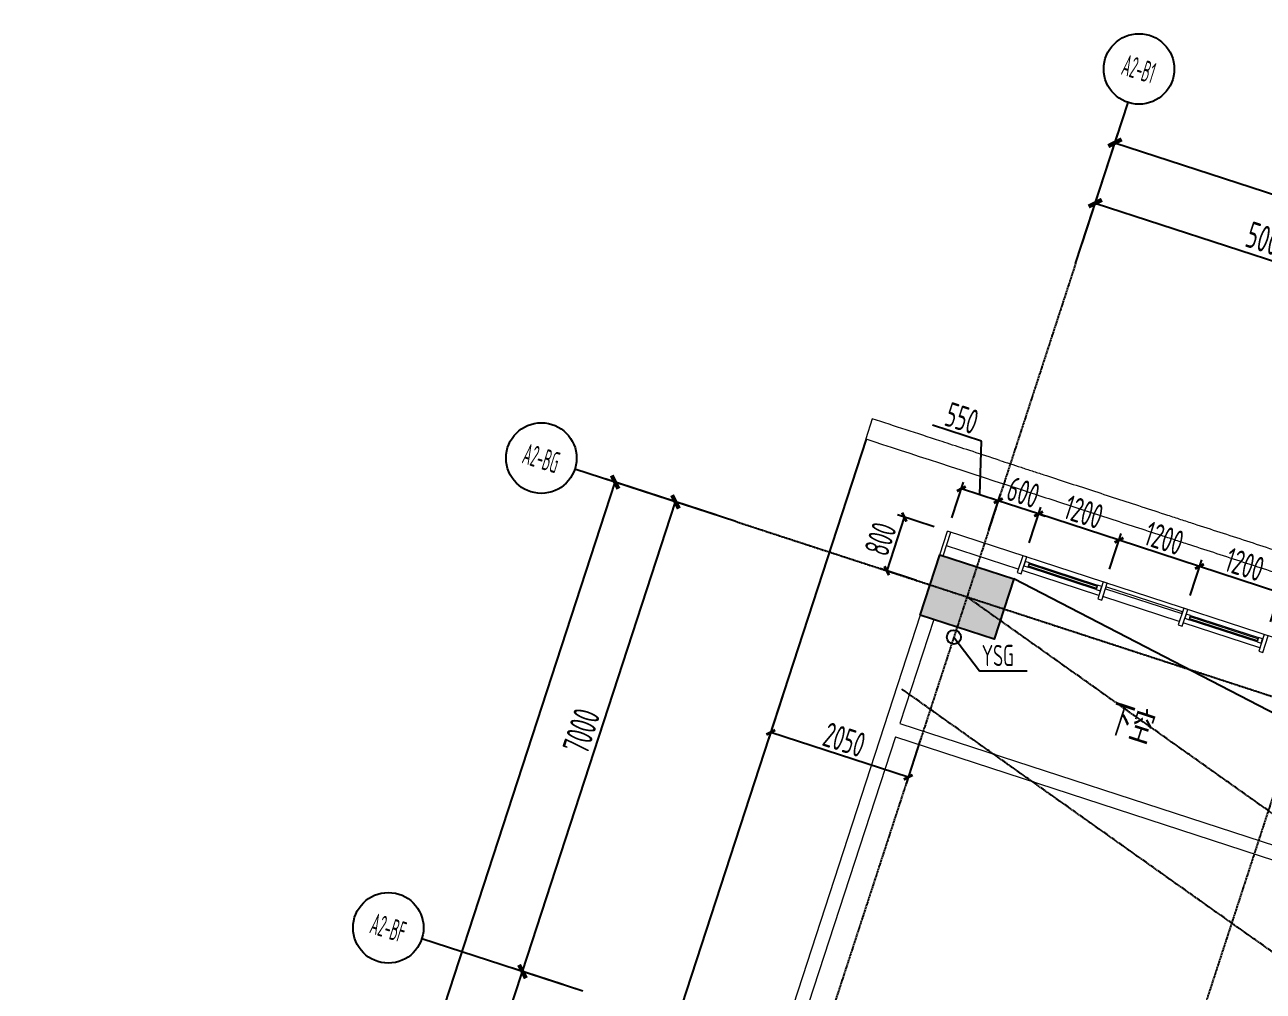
# Model space of a CAD drawing. Header units: millimetres. Extents: x 11515858 to 24947533, y -12764720 to -6305528.
# Drawn here: x 11833057 to 11850613, y -6322585 to -6308891 of the extents above; entities that cross this region are included whole.
import ezdxf
from ezdxf.enums import TextEntityAlignment as Align

# ---------------------------------------------------------------- set-up
doc = ezdxf.new("R2010")
doc.units = ezdxf.units.MM
doc.header["$LTSCALE"] = 10
for name, pattern in [('A2-RG-AXIS$0$CENTER', [2, 1.25, -0.25, 0.25, -0.25]), ('A2-RG-AXIS$0$DOTE', [2.42, 2, -0.2, 0.02, -0.2]), ('A2-RI-F3$0$HIDDEN', [0.375, 0.25, -0.125])]:
    doc.linetypes.add(name, pattern=pattern)
for name, color, linetype in [('A2-RB-F3$0$$34$A-DIMS-100', 1, 'Continuous'), ('A2-RB-F3$0$A-DIMS-100', 1, 'Continuous'), ('A2-RG-AXIS$0$A-AXIS', 1, 'Continuous'), ('A2-RG-AXIS$0$A-DIMS-100', 1, 'Continuous'), ('A2-RG-AXIS$0$A-GRID', 1, 'A2-RG-AXIS$0$CENTER'), ('A2-RG-AXIS$0$A-SYMB', 4, 'Continuous'), ('A2-RI-F3$0$A-ROOF-DRAN', 175, 'Continuous'), ('A2-RI-F3$0$A-ROOF-EDGE', 2, 'Continuous'), ('A2-RI-F3$0$A-SYMB-AREA', 4, 'Continuous'), ('A2-RI-F3$0$A-SYMB-NAME', 4, 'Continuous'), ('A2-RI-F3$0$A-SYMB-VOID', 35, 'Continuous'), ('A2-RS-F3$0$A-HATH-GRAY', 8, 'Continuous'), ('A2-RS-F3$0$A-WALL-CONC', 6, 'Continuous')]:
    doc.layers.add(name, color=color, linetype=linetype)
for name, color, linetype, lineweight in [('A2-RI-F3$0$A-GENM', 6, 'Continuous', 9), ('A2-RI-F3$0$A-GLAZ', 140, 'Continuous', 5), ('A2-RI-F3$0$A-GLAZ-CWMG', 3, 'Continuous', 5), ('A2-RI-F3$0$A-WALL', 7, 'Continuous', 5)]:
    doc.layers.add(name, color=color, linetype=linetype, lineweight=lineweight)
doc.styles.add('A2-RB-F3$0$$0$XD2008', font='hzs.shx', dxfattribs={"width": 0.7, "bigfont": 'hztxt.shx'})
doc.styles.add('A2-RB-F3$0$XD2008', font='hzs.shx', dxfattribs={"width": 0.7, "bigfont": 'hztxt.shx'})
doc.styles.add('A2-RG-AXIS$0$ECADI', font='hzs.shx', dxfattribs={"width": 0.7, "bigfont": 'hztxt.shx'})
doc.styles.add('A2-RG-AXIS$0$XD2008', font='hzs.shx', dxfattribs={"width": 0.7, "bigfont": 'hztxt.shx'})
doc.styles.add('A2-RI-F3$0$ECADI', font='hzs.shx', dxfattribs={"width": 0.7, "bigfont": 'hztxt.shx'})
doc.dimstyles.new('A2-RB-F3$0$$0$XD100$0', dxfattribs={"dimscale": 100, "dimtxt": 3.5, "dimasz": 1, "dimexe": 1, "dimexo": 2, "dimgap": 0.5, "dimtad": 1, "dimdec": 0, "dimdsep": 46, "dimtxsty": 'A2-RB-F3$0$$0$XD2008', "dimblk1": 'A2-RB-F3$0$$20$_ArchTick', "dimblk2": 'A2-RB-F3$0$$20$_ArchTick', "dimsah": 1, "dimcen": 2.5, "dimclrt": 4, "dimaunit": 1, "dimadec": 0, "dimazin": 0, "dimtfac": 1, "dimtdec": 0, "dimtix": 1, "dimtmove": 2, "dimatfit": 3, "dimfxl": 0, "dimtolj": 1, "dimtzin": 0, "dimarcsym": 0})
doc.dimstyles.new('A2-RB-F3$0$XD100$0', dxfattribs={"dimscale": 100, "dimtxt": 3.5, "dimasz": 1, "dimexe": 1, "dimexo": 2, "dimgap": 0.5, "dimtad": 1, "dimdec": 0, "dimdsep": 46, "dimtxsty": 'A2-RB-F3$0$XD2008', "dimblk1": 'A2-RB-F3$0$_ArchTick', "dimblk2": 'A2-RB-F3$0$_ArchTick', "dimsah": 1, "dimcen": 2.5, "dimclrt": 4, "dimaunit": 1, "dimadec": 0, "dimazin": 0, "dimtfac": 1, "dimtdec": 0, "dimtix": 1, "dimtmove": 1, "dimatfit": 3, "dimfxl": 0, "dimtolj": 1, "dimtzin": 0, "dimarcsym": 0})
doc.dimstyles.new('A2-RG-AXIS$0$XD150', dxfattribs={"dimscale": 300, "dimtxt": 2.5, "dimasz": 1.5, "dimexe": 1, "dimexo": 2, "dimgap": 0.5, "dimtad": 1, "dimdec": 0, "dimdsep": 46, "dimtxsty": 'A2-RG-AXIS$0$XD2008', "dimcen": 2.5, "dimclrt": 4, "dimaunit": 1, "dimadec": 3, "dimazin": 0, "dimtfac": 1, "dimtdec": 0, "dimtmove": 2, "dimatfit": 3, "dimfxl": 0, "dimtolj": 1, "dimtzin": 0, "dimarcsym": 0})
doc.dimstyles.new('A2-RG-AXIS$0$XD150$0', dxfattribs={"dimscale": 150, "dimtxt": 2.5, "dimasz": 1, "dimexe": 1, "dimexo": 2, "dimgap": 0.5, "dimtad": 1, "dimdec": 0, "dimdsep": 46, "dimtxsty": 'A2-RG-AXIS$0$XD2008', "dimblk": 'A2-RG-AXIS$0$_ArchTick', "dimcen": 2.5, "dimclrt": 4, "dimaunit": 1, "dimadec": 0, "dimazin": 0, "dimtfac": 1, "dimtdec": 0, "dimtmove": 2, "dimatfit": 3, "dimfxl": 0, "dimtolj": 1, "dimtzin": 0, "dimarcsym": 0})

# ---------------------------------------------------------------- blocks, each defined once
blk = doc.blocks.new('A2-RG-AXIS$0$ECADI-TAG-GRID')
at = {"color": 13}
blk.add_circle((0, 0), 5, dxfattribs=at)
at = {"style": 'A2-RG-AXIS$0$ECADI', "width": 0.7}
blk.add_attdef('GRID', text='', height=5, dxfattribs=at).set_placement((0, 0), align=Align.MIDDLE)
blk = doc.blocks.new('A2-RG-AXIS$0$_ArchTick')
at = {"color": 0, "linetype": 'ByBlock', "const_width": 0.4}
blk.add_lwpolyline([(-0.5, -0.5), (0.5, 0.5)], dxfattribs=at)
blk = doc.blocks.new('*D563')
at = {"layer": 'A2-RG-AXIS$0$A-DIMS-100', "color": 0, "lineweight": -2, "transparency": 16777216}
for p, q in [((11848046, -6311989), (11848279, -6311276)), ((11848232, -6311419), (11852986, -6312968)), ((11852800, -6313539), (11853032, -6312826))]:
    blk.add_line(p, q, dxfattribs=at)
at = {"layer": 'Defpoints', "color": 0, "transparency": 16777216}
for p in [(11847953, -6312274), (11852986, -6312968), (11852707, -6313824)]:
    blk.add_point(p, dxfattribs=at)
at = {"layer": 'A2-RG-AXIS$0$A-DIMS-100', "color": 0, "lineweight": -2, "transparency": 16777216, "xscale": 150, "yscale": 150, "zscale": 150}
for p, rotation in [((11848232, -6311419), 161.9467459266124), ((11852986, -6312968), 341.9467459266124)]:
    blk.add_blockref('A2-RG-AXIS$0$_ArchTick', p, dxfattribs=dict(at, rotation=rotation))
at = {"layer": 'A2-RG-AXIS$0$A-DIMS-100', "color": 4, "transparency": 16777216, "insert": (11850690, -6311944), "char_height": 375, "attachment_point": 5, "rotation": 341.9467, "style": 'A2-RG-AXIS$0$XD2008'}
blk.add_mtext('\\A1;5000', dxfattribs=at)
blk = doc.blocks.new('*D569')
at = {"layer": 'A2-RG-AXIS$0$A-DIMS-100', "color": 0, "lineweight": -2, "transparency": 16777216}
for p, q in [((11848046, -6311989), (11848557, -6310420)), ((11848511, -6310563), (11878936, -6320480)), ((11878471, -6321906), (11878982, -6320337))]:
    blk.add_line(p, q, dxfattribs=at)
at = {"layer": 'Defpoints', "color": 0, "transparency": 16777216}
for p in [(11847953, -6312274), (11878936, -6320480), (11878378, -6322191)]:
    blk.add_point(p, dxfattribs=at)
at = {"layer": 'A2-RG-AXIS$0$A-DIMS-100', "color": 0, "lineweight": -2, "transparency": 16777216, "xscale": 150, "yscale": 150, "zscale": 150}
for p, rotation in [((11848511, -6310563), 161.9470385083665), ((11878936, -6320480), 341.9470385083665)]:
    blk.add_blockref('A2-RG-AXIS$0$_ArchTick', p, dxfattribs=dict(at, rotation=rotation))
at = {"layer": 'A2-RG-AXIS$0$A-DIMS-100', "color": 4, "transparency": 16777216, "insert": (11863805, -6315272), "char_height": 375, "attachment_point": 5, "rotation": 341.947, "style": 'A2-RG-AXIS$0$XD2008'}
blk.add_mtext('\\A1;32000', dxfattribs=at)
blk = doc.blocks.new('*D538')
at = {"layer": 'A2-RG-AXIS$0$A-DIMS-100', "color": 0, "lineweight": -2, "transparency": 16777216}
for p, q in [((11837942, -6328962), (11840112, -6322306)), ((11840967, -6322585), (11839969, -6322260)), ((11838798, -6329241), (11837800, -6328915))]:
    blk.add_line(p, q, dxfattribs=at)
at = {"layer": 'Defpoints', "color": 0, "transparency": 16777216}
for p in [(11840112, -6322306), (11841252, -6322678), (11839083, -6329333)]:
    blk.add_point(p, dxfattribs=at)
at = {"layer": 'A2-RG-AXIS$0$A-DIMS-100', "color": 0, "lineweight": -2, "transparency": 16777216, "xscale": 150, "yscale": 150, "zscale": 150}
for p, rotation in [((11840112, -6322306), 71.94704053343993), ((11837942, -6328962), 251.9470405334399)]:
    blk.add_blockref('A2-RG-AXIS$0$_ArchTick', p, dxfattribs=dict(at, rotation=rotation))
at = {"layer": 'A2-RG-AXIS$0$A-DIMS-100', "color": 4, "transparency": 16777216, "insert": (11838777, -6325553), "char_height": 375, "attachment_point": 5, "rotation": 71.947, "style": 'A2-RG-AXIS$0$XD2008'}
blk.add_mtext('\\A1;7000', dxfattribs=at)
blk = doc.blocks.new('*D539')
at = {"layer": 'A2-RG-AXIS$0$A-DIMS-100', "color": 0, "lineweight": -2, "transparency": 16777216}
for p, q in [((11842851, -6315837), (11842138, -6315604)), ((11840112, -6322306), (11842281, -6315651)), ((11840682, -6322492), (11839969, -6322260))]:
    blk.add_line(p, q, dxfattribs=at)
at = {"layer": 'Defpoints', "color": 0, "transparency": 16777216}
for p in [(11842281, -6315651), (11843137, -6315930), (11840967, -6322585)]:
    blk.add_point(p, dxfattribs=at)
at = {"layer": 'A2-RG-AXIS$0$A-DIMS-100', "color": 0, "lineweight": -2, "transparency": 16777216, "xscale": 150, "yscale": 150, "zscale": 150}
for p, rotation in [((11842281, -6315651), 71.94704049336154), ((11840112, -6322306), 251.9470404933616)]:
    blk.add_blockref('A2-RG-AXIS$0$_ArchTick', p, dxfattribs=dict(at, rotation=rotation))
at = {"layer": 'A2-RG-AXIS$0$A-DIMS-100', "color": 4, "transparency": 16777216, "insert": (11840947, -6318897), "char_height": 375, "attachment_point": 5, "rotation": 71.947, "style": 'A2-RG-AXIS$0$XD2008'}
blk.add_mtext('\\A1;7000', dxfattribs=at)
blk = doc.blocks.new('*D540')
at = {"layer": 'A2-RG-AXIS$0$A-DIMS-100', "color": 0, "lineweight": -2, "transparency": 16777216}
for p, q in [((11830114, -6350075), (11841425, -6315372)), ((11842851, -6315837), (11841283, -6315325)), ((11831540, -6350540), (11829971, -6350029))]:
    blk.add_line(p, q, dxfattribs=at)
at = {"layer": 'Defpoints', "color": 0, "transparency": 16777216}
for p in [(11841425, -6315372), (11843137, -6315930), (11831825, -6350633)]:
    blk.add_point(p, dxfattribs=at)
at = {"layer": 'A2-RG-AXIS$0$A-DIMS-100', "color": 0, "lineweight": -2, "transparency": 16777216, "xscale": 150, "yscale": 150, "zscale": 150}
for p, rotation in [((11841425, -6315372), 71.94704049334094), ((11830114, -6350075), 251.9470404933409)]:
    blk.add_blockref('A2-RG-AXIS$0$_ArchTick', p, dxfattribs=dict(at, rotation=rotation))
at = {"layer": 'A2-RG-AXIS$0$A-DIMS-100', "color": 4, "transparency": 16777216, "insert": (11835520, -6332642), "char_height": 375, "attachment_point": 5, "rotation": 71.947, "style": 'A2-RG-AXIS$0$XD2008'}
blk.add_mtext('\\A1;36500', dxfattribs=at)
blk = doc.blocks.new('*D542')
at = {"layer": 'A2-RG-AXIS$0$A-DIMS-100', "color": 0, "lineweight": -2, "ltscale": 3, "transparency": 16777216}
blk.add_arc((11865637, -6330626), 5954, 324.6656, 341.947, dxfattribs=at)
at = {"layer": 'Defpoints', "color": 0, "ltscale": 3, "transparency": 16777216}
for p in [(11846414, -6316998), (11840967, -6322585), (11870815, -6333565), (11878928, -6334958), (11876238, -6338142)]:
    blk.add_point(p, dxfattribs=at)
at = {"layer": 'A2-RG-AXIS$0$A-DIMS-100', "color": 0, "lineweight": -2, "ltscale": 3, "transparency": 16777216, "xscale": 150, "yscale": 150, "zscale": 150}
for p, rotation in [((11871298, -6332471), 71.94704049334831), ((11870494, -6334070), 234.6655761921282)]:
    blk.add_blockref('A2-RG-AXIS$0$_ArchTick', p, dxfattribs=dict(at, rotation=rotation))
at = {"layer": 'A2-RG-AXIS$0$A-DIMS-100', "color": 4, "ltscale": 3, "transparency": 16777216, "insert": (11871378, -6333513), "char_height": 375, "attachment_point": 5, "rotation": 63.3063, "style": 'A2-RG-AXIS$0$XD2008'}
blk.add_mtext('\\A1;17°16\'53"', dxfattribs=at)
blk = doc.blocks.new('A2-RB-F3$0$_ArchTick')
at = {"color": 0, "linetype": 'ByBlock', "const_width": 0.4}
blk.add_lwpolyline([(-0.5, -0.5), (0.5, 0.5)], dxfattribs=at)
blk = doc.blocks.new('*D641')
at = {"layer": 'A2-RB-F3$0$A-DIMS-100', "color": 0, "lineweight": -2, "transparency": 16777216}
for p, q in [((11843798, -6318406), (11843600, -6319012)), ((11845580, -6319553), (11843631, -6318917)), ((11845746, -6319042), (11845549, -6319648))]:
    blk.add_line(p, q, dxfattribs=at)
at = {"layer": 'Defpoints', "color": 0, "transparency": 16777216}
for p in [(11843860, -6318216), (11843631, -6318917), (11845808, -6318852)]:
    blk.add_point(p, dxfattribs=at)
at = {"layer": 'A2-RB-F3$0$A-DIMS-100', "color": 0, "lineweight": -2, "transparency": 16777216, "xscale": 100, "yscale": 100, "zscale": 100}
for p, rotation in [((11843631, -6318917), 161.944336349224), ((11845580, -6319553), 341.944336349224)]:
    blk.add_blockref('A2-RB-F3$0$_ArchTick', p, dxfattribs=dict(at, rotation=rotation))
at = {"layer": 'A2-RB-F3$0$A-DIMS-100', "color": 4, "transparency": 16777216, "insert": (11844675, -6319021), "char_height": 350, "attachment_point": 5, "rotation": 341.9443, "style": 'A2-RB-F3$0$XD2008'}
blk.add_mtext('\\A1;2050', dxfattribs=at)
blk = doc.blocks.new('*D813')
at = {"layer": 'A2-RB-F3$0$A-DIMS-100', "color": 0, "lineweight": -2, "transparency": 16777216}
for p, q in [((11849576, -6316977), (11849741, -6316471)), ((11850850, -6316938), (11849710, -6316566)), ((11850716, -6317349), (11850881, -6316843))]:
    blk.add_line(p, q, dxfattribs=at)
at = {"layer": 'Defpoints', "color": 0, "transparency": 16777216}
for p in [(11849710, -6316566), (11849514, -6317167), (11850655, -6317539)]:
    blk.add_point(p, dxfattribs=at)
at = {"layer": 'A2-RB-F3$0$A-DIMS-100', "color": 0, "lineweight": -2, "transparency": 16777216, "xscale": 100, "yscale": 100, "zscale": 100}
for p, rotation in [((11849710, -6316566), 161.9470404934035), ((11850850, -6316938), 341.9470404934035)]:
    blk.add_blockref('A2-RB-F3$0$_ArchTick', p, dxfattribs=dict(at, rotation=rotation))
at = {"layer": 'A2-RB-F3$0$A-DIMS-100', "color": 4, "transparency": 16777216, "insert": (11850350, -6316538), "char_height": 350, "attachment_point": 5, "rotation": 341.947, "style": 'A2-RB-F3$0$XD2008'}
blk.add_mtext('\\A1;1200', dxfattribs=at)
blk = doc.blocks.new('*D814')
at = {"layer": 'A2-RB-F3$0$A-DIMS-100', "color": 0, "lineweight": -2, "transparency": 16777216}
for p, q in [((11848435, -6316605), (11848600, -6316099)), ((11849710, -6316566), (11848569, -6316194)), ((11849576, -6316977), (11849741, -6316471))]:
    blk.add_line(p, q, dxfattribs=at)
at = {"layer": 'Defpoints', "color": 0, "transparency": 16777216}
for p in [(11848569, -6316194), (11848373, -6316795), (11849514, -6317167)]:
    blk.add_point(p, dxfattribs=at)
at = {"layer": 'A2-RB-F3$0$A-DIMS-100', "color": 0, "lineweight": -2, "transparency": 16777216, "xscale": 100, "yscale": 100, "zscale": 100}
for p, rotation in [((11848569, -6316194), 161.9470404933483), ((11849710, -6316566), 341.9470404933484)]:
    blk.add_blockref('A2-RB-F3$0$_ArchTick', p, dxfattribs=dict(at, rotation=rotation))
at = {"layer": 'A2-RB-F3$0$A-DIMS-100', "color": 4, "transparency": 16777216, "insert": (11849209, -6316166), "char_height": 350, "attachment_point": 5, "rotation": 341.947, "style": 'A2-RB-F3$0$XD2008'}
blk.add_mtext('\\A1;1200', dxfattribs=at)
blk = doc.blocks.new('*D815')
at = {"layer": 'A2-RB-F3$0$A-DIMS-100', "color": 0, "lineweight": -2, "transparency": 16777216}
for p, q in [((11847294, -6316233), (11847459, -6315727)), ((11848569, -6316194), (11847428, -6315822)), ((11848435, -6316605), (11848600, -6316099))]:
    blk.add_line(p, q, dxfattribs=at)
at = {"layer": 'Defpoints', "color": 0, "transparency": 16777216}
for p in [(11847428, -6315822), (11847232, -6316423), (11848373, -6316795)]:
    blk.add_point(p, dxfattribs=at)
at = {"layer": 'A2-RB-F3$0$A-DIMS-100', "color": 0, "lineweight": -2, "transparency": 16777216, "xscale": 100, "yscale": 100, "zscale": 100}
for p, rotation in [((11847428, -6315822), 161.947040493319), ((11848569, -6316194), 341.947040493319)]:
    blk.add_blockref('A2-RB-F3$0$_ArchTick', p, dxfattribs=dict(at, rotation=rotation))
at = {"layer": 'A2-RB-F3$0$A-DIMS-100', "color": 4, "transparency": 16777216, "insert": (11848068, -6315794), "char_height": 350, "attachment_point": 5, "rotation": 341.947, "style": 'A2-RB-F3$0$XD2008'}
blk.add_mtext('\\A1;1200', dxfattribs=at)
blk = doc.blocks.new('*D816')
at = {"layer": 'A2-RB-F3$0$A-DIMS-100', "color": 0, "lineweight": -2, "transparency": 16777216}
for p, q in [((11846723, -6316047), (11846888, -6315541)), ((11846857, -6315636), (11846762, -6315605)), ((11847428, -6315822), (11846857, -6315636)), ((11847294, -6316233), (11847459, -6315727)), ((11847428, -6315822), (11847523, -6315853))]:
    blk.add_line(p, q, dxfattribs=at)
at = {"layer": 'Defpoints', "color": 0, "transparency": 16777216}
for p in [(11846857, -6315636), (11846661, -6316237), (11847232, -6316423)]:
    blk.add_point(p, dxfattribs=at)
at = {"layer": 'A2-RB-F3$0$A-DIMS-100', "color": 0, "lineweight": -2, "transparency": 16777216, "xscale": 100, "yscale": 100, "zscale": 100}
for p, rotation in [((11846857, -6315636), 341.9467563309504), ((11847428, -6315822), 161.9467563309504)]:
    blk.add_blockref('A2-RB-F3$0$_ArchTick', p, dxfattribs=dict(at, rotation=rotation))
at = {"layer": 'A2-RB-F3$0$A-DIMS-100', "color": 4, "transparency": 16777216, "insert": (11847212, -6315515), "char_height": 350, "attachment_point": 5, "rotation": 341.9468, "style": 'A2-RB-F3$0$XD2008'}
blk.add_mtext('\\A1;600', dxfattribs=at)
blk = doc.blocks.new('*D817')
at = {"layer": 'A2-RB-F3$0$A-DIMS-100', "color": 0, "lineweight": -2, "transparency": 16777216}
for p, q in [((11846618, -6314792), (11845924, -6314565)), ((11846596, -6315551), (11846618, -6314792)), ((11846200, -6315877), (11846365, -6315371)), ((11846857, -6315636), (11846334, -6315466)), ((11846723, -6316047), (11846888, -6315541))]:
    blk.add_line(p, q, dxfattribs=at)
at = {"layer": 'Defpoints', "color": 0, "transparency": 16777216}
for p in [(11846334, -6315466), (11846138, -6316067), (11846661, -6316237)]:
    blk.add_point(p, dxfattribs=at)
at = {"layer": 'A2-RB-F3$0$A-DIMS-100', "color": 0, "lineweight": -2, "transparency": 16777216, "xscale": 100, "yscale": 100, "zscale": 100}
for p, rotation in [((11846334, -6315466), 161.9467563309009), ((11846857, -6315636), 341.9467563309009)]:
    blk.add_blockref('A2-RB-F3$0$_ArchTick', p, dxfattribs=dict(at, rotation=rotation))
at = {"layer": 'A2-RB-F3$0$A-DIMS-100', "color": 4, "transparency": 16777216, "insert": (11846341, -6314465), "char_height": 350, "attachment_point": 5, "rotation": 341.9468, "style": 'A2-RB-F3$0$XD2008'}
blk.add_mtext('\\A1;550', dxfattribs=at)
blk = doc.blocks.new('A2-RB-F3$0$$20$_ArchTick')
at = {"color": 0, "linetype": 'ByBlock', "const_width": 0.4}
blk.add_lwpolyline([(-0.5, -0.5), (0.5, 0.5)], dxfattribs=at)
blk = doc.blocks.new('*D990')
at = {"layer": 'A2-RB-F3$0$$34$A-DIMS-100', "color": 0, "lineweight": -2, "transparency": 16777216}
blk.add_arc((11853996, -6322371), 5110, 314.9844, 324.6592, dxfattribs=at)
at = {"layer": 'Defpoints', "color": 0, "transparency": 16777216}
for p in [(11846414, -6316995), (11856870, -6325247), (11857806, -6325777), (11858583, -6326961), (11876238, -6338143)]:
    blk.add_point(p, dxfattribs=at)
at = {"layer": 'A2-RB-F3$0$$34$A-DIMS-100', "color": 0, "lineweight": -2, "transparency": 16777216, "xscale": 100, "yscale": 100, "zscale": 100}
for p, rotation in [((11858164, -6325327), 54.65917628221432), ((11857608, -6325986), 224.984351834306)]:
    blk.add_blockref('A2-RB-F3$0$$20$_ArchTick', p, dxfattribs=dict(at, rotation=rotation))
at = {"layer": 'A2-RB-F3$0$$34$A-DIMS-100', "color": 4, "transparency": 16777216, "insert": (11857703, -6325501), "char_height": 350, "attachment_point": 5, "rotation": 49.8218, "style": 'A2-RB-F3$0$$0$XD2008'}
blk.add_mtext('\\A1;9°40\'29"', dxfattribs=at)
blk = doc.blocks.new('*D1014')
at = {"layer": 'A2-RB-F3$0$$34$A-DIMS-100', "color": 0, "lineweight": -2, "transparency": 16777216}
blk.add_arc((11842768, -6326408), 1828, 178.8552, 251.947, dxfattribs=at)
at = {"layer": 'Defpoints', "color": 0, "transparency": 16777216}
for p in [(11845751, -6317255), (11839152, -6326336), (11841916, -6326391), (11841088, -6327129), (11834443, -6351950)]:
    blk.add_point(p, dxfattribs=at)
at = {"layer": 'A2-RB-F3$0$$34$A-DIMS-100', "color": 0, "lineweight": -2, "transparency": 16777216, "xscale": 100, "yscale": 100, "zscale": 100}
for p, rotation in [((11840940, -6326372), 88.85524767073801), ((11842201, -6328146), 341.9470404933508)]:
    blk.add_blockref('A2-RB-F3$0$$20$_ArchTick', p, dxfattribs=dict(at, rotation=rotation))
at = {"layer": 'A2-RB-F3$0$$34$A-DIMS-100', "color": 4, "transparency": 16777216, "insert": (11841488, -6327318), "char_height": 350, "attachment_point": 5, "rotation": 305.4011, "style": 'A2-RB-F3$0$$0$XD2008'}
blk.add_mtext('\\A1;73°5\'30"', dxfattribs=at)
blk = doc.blocks.new('*D1015')
at = {"layer": 'A2-RB-F3$0$$34$A-DIMS-100', "color": 0, "lineweight": -2, "transparency": 16777216}
blk.add_arc((11838164, -6340532), 1608, 71.947, 145.0388, dxfattribs=at)
at = {"layer": 'Defpoints', "color": 0, "transparency": 16777216}
for p in [(11845751, -6317255), (11835200, -6338460), (11837987, -6338933), (11837422, -6340013), (11834443, -6351950)]:
    blk.add_point(p, dxfattribs=at)
at = {"layer": 'A2-RB-F3$0$$34$A-DIMS-100', "color": 0, "lineweight": -2, "transparency": 16777216, "xscale": 100, "yscale": 100, "zscale": 100}
for p, rotation in [((11838663, -6339003), 341.9470404933483), ((11836846, -6339610), 235.038833315964)]:
    blk.add_blockref('A2-RB-F3$0$$20$_ArchTick', p, dxfattribs=dict(at, rotation=rotation))
at = {"layer": 'A2-RB-F3$0$$34$A-DIMS-100', "color": 4, "transparency": 16777216, "insert": (11837572, -6338762), "char_height": 350, "attachment_point": 5, "rotation": 18.4929, "style": 'A2-RB-F3$0$$0$XD2008'}
blk.add_mtext('\\A1;73°5\'30"', dxfattribs=at)
blk = doc.blocks.new('*D595')
at = {"layer": 'A2-RB-F3$0$A-DIMS-100', "color": 0, "lineweight": -2, "transparency": 16777216}
for p, q in [((11845525, -6315867), (11845277, -6316627)), ((11845948, -6316005), (11845430, -6315836)), ((11845700, -6316765), (11845182, -6316596))]:
    blk.add_line(p, q, dxfattribs=at)
at = {"layer": 'Defpoints', "color": 0, "transparency": 16777216}
for p in [(11846139, -6316067), (11845277, -6316627), (11845891, -6316827)]:
    blk.add_point(p, dxfattribs=at)
at = {"layer": 'A2-RB-F3$0$A-DIMS-100', "color": 0, "lineweight": -2, "transparency": 16777216, "xscale": 100, "yscale": 100, "zscale": 100}
for p, rotation in [((11845525, -6315867), 71.94704049320042), ((11845277, -6316627), 251.9470404932004)]:
    blk.add_blockref('A2-RB-F3$0$_ArchTick', p, dxfattribs=dict(at, rotation=rotation))
at = {"layer": 'A2-RB-F3$0$A-DIMS-100', "color": 4, "transparency": 16777216, "insert": (11845187, -6316177), "char_height": 350, "attachment_point": 5, "rotation": 71.947, "style": 'A2-RB-F3$0$XD2008'}
blk.add_mtext('\\A1;800', dxfattribs=at)
blk = doc.blocks.new('A2-RI-F3$0$5erhfh')
at = {"layer": 'A2-RI-F3$0$A-SYMB-AREA', "style": 'A2-RI-F3$0$ECADI', "width": 0.7}
blk.add_attdef('340M2', text='', height=2.5, dxfattribs=at).set_placement((0, 1.25), align=Align.MIDDLE_LEFT)
at = {"layer": 'A2-RI-F3$0$A-SYMB-NAME', "style": 'A2-RI-F3$0$ECADI', "width": 0.7}
blk.add_attdef('CHINESENAME', (-12.29, 3.09), '', height=4.5, dxfattribs=at)
blk = doc.blocks.new('A2-RI-F3$0$System Panel - Glazed-4988644-Documents - Level 3')
at = {"layer": 'A2-RI-F3$0$A-GLAZ', "lineweight": 13}
for p, q in [((570, -19.05), (-570, -19.05)), ((-570, -19.05), (-570, -44.45)), ((-570, -44.45), (570, -44.45)), ((570, -44.45), (570, -19.05))]:
    blk.add_line(p, q, dxfattribs=at)
blk = doc.blocks.new('A2-RI-F3$0$CW Operable Unit - Awning-5162006-Documents - Level 3')
at = {"layer": 'A2-RI-F3$0$A-GLAZ', "lineweight": 20}
for p, q in [((-506.5, 31.75), (-570, 31.75)), ((-570, 31.75), (-570, -31.75)), ((-506.5, -31.75), (-506.5, 31.75)), ((570, 31.75), (506.5, 31.75)), ((506.5, 31.75), (506.5, -31.75)), ((570, -31.75), (570, 31.75)), ((-570, -31.75), (-506.5, -31.75)), ((506.5, -31.75), (570, -31.75))]:
    blk.add_line(p, q, dxfattribs=at)
at = {"layer": 'A2-RI-F3$0$A-GLAZ'}
for p, q in [((-506.5, 31.75), (506.5, 31.75)), ((506.5, -31.75), (-506.5, -31.75))]:
    blk.add_line(p, q, dxfattribs=at)
at = {"layer": 'A2-RI-F3$0$A-GLAZ', "lineweight": 13}
for p, q in [((506.5, 12.7), (-506.5, 12.7)), ((-506.5, 12.7), (-506.5, -12.7)), ((506.5, -12.7), (506.5, 12.7)), ((-506.5, -12.7), (506.5, -12.7))]:
    blk.add_line(p, q, dxfattribs=at)
blk = doc.blocks.new('A2-RI-F3$0$Rectangular Mullion - 60mm x 200mm-3686251-Documents - Level 3')
at = {"layer": 'A2-RI-F3$0$A-GLAZ-CWMG', "lineweight": 13}
for p, q in [((-30, 100), (30, 100)), ((-30, -150), (-30, 100)), ((30, 100), (30, -150)), ((30, -150), (-30, -150))]:
    blk.add_line(p, q, dxfattribs=at)
blk = doc.blocks.new('A2-RI-F3$0$Rectangular Mullion - 60mm x 200mm-3685538-Documents - Level 3')
at = {"layer": 'A2-RI-F3$0$A-GLAZ-CWMG', "lineweight": 13}
for p, q in [((-30, 100), (30, 100)), ((-30, -150), (-30, 100)), ((30, 100), (30, -150)), ((30, -150), (-30, -150))]:
    blk.add_line(p, q, dxfattribs=at)
blk = doc.blocks.new('A2-RI-F3$0$Roof Profile - North - Roof Profile - North-4421196-Documents - Level 3')
at = {"layer": 'A2-RI-F3$0$A-GENM'}
for p, q in [((62729, -7907), (62729, -8207)), ((77544, -7907), (77538, -9223)), ((77243, -8207), (77239, -9132)), ((77243, -8207), (77304, -8146))]:
    blk.add_line(p, q, dxfattribs=at)
for points, knots in [([(64629, -7907), (64345, -7907), (64036, -7907), (63783, -7907), (63735, -7907), (63735, -7907), (63735, -7907), (63735, -7907), (63399, -7907), (63064, -7907), (62729, -7907)], [-9491.926895, -9491.926895, -9491.926895, -9491.926895, -8309.103425, -8014.692844, -8014.692844, -8014.692844, -8014.692691, -8014.692691, -8014.692691, -5967.621755, -5967.621755, -5967.621755, -5967.621755]), ([(64629, -7907), (64680, -7907), (64784, -7907), (64945, -7907), (65113, -7907), (65340, -7907), (65633, -7907), (65996, -7907), (66367, -7907), (66746, -7907), (67067, -7907), (67325, -7907), (67585, -7907), (67911, -7907), (68306, -7907), (68702, -7907), (69234, -7907), (69770, -7907), (70307, -7907), (70847, -7907), (71387, -7907), (71930, -7907), (72337, -7907), (72744, -7907), (73153, -7907), (73561, -7907), (74105, -7907), (74786, -7907), (75468, -7907), (76014, -7907), (76559, -7907), (76969, -7907), (77243, -7907), (77343, -7907), (77443, -7907), (77544, -7907)], [-0.999563, -0.999563, -0.999563, -0.999563, -0.984375, -0.96875, -0.953125, -0.9375, -0.90625, -0.875, -0.84375, -0.8125, -0.78125, -0.765625, -0.75, -0.71875, -0.6875, -0.65625, -0.625, -0.5625, -0.53125, -0.5, -0.4375, -0.40625, -0.375, -0.34375, -0.3125, -0.28125, -0.25, -0.1875, -0.125, -0.09375, -0.0625, 0, 0, 0, 0.02294, 0.02294, 0.02294, 0.02294]), ([(62729, -8207), (63370, -8207), (64195, -8207), (65204, -8207), (65230, -8207), (65371, -8207), (65633, -8207), (65996, -8207), (66367, -8207), (66746, -8207), (67067, -8207), (67325, -8207), (67585, -8207), (67911, -8207), (68306, -8207), (68702, -8207), (69234, -8207), (69770, -8207), (70307, -8207), (70847, -8207), (71387, -8207), (71930, -8207), (72337, -8207), (72744, -8207), (73153, -8207), (73561, -8207), (74105, -8207), (74786, -8207), (75468, -8207), (76014, -8207), (76559, -8207), (76969, -8207), (77243, -8207)], [-1.221627, -1.221627, -1.221627, -1.221627, -0.94481, -0.94481, -0.94481, -0.9375, -0.90625, -0.875, -0.84375, -0.8125, -0.78125, -0.765625, -0.75, -0.71875, -0.6875, -0.65625, -0.625, -0.5625, -0.53125, -0.5, -0.4375, -0.40625, -0.375, -0.34375, -0.3125, -0.28125, -0.25, -0.1875, -0.125, -0.09375, -0.0625, 0, 0, 0, 0])]:
    blk.add_open_spline(points, degree=3, knots=knots, dxfattribs=at)
for points in [[(77243, -8207), (77276, -8174), (77343, -8107), (77443, -8007), (77510, -7940), (77544, -7907)], [(62729, -8207), (62729, -8207), (62729, -8207), (62729, -8207)], [(62889, -8207), (62890, -8207), (62890, -8207), (62891, -8207)]]:
    blk.add_open_spline(points, degree=3, dxfattribs=at)
blk = doc.blocks.new('A2-RI-F3$0$45yrthfgh')
at = {"layer": 'A2-RI-F3$0$A-ROOF-DRAN'}
blk.add_lwpolyline([(11125, 34133), (11490, 33654), (12166, 33654)], dxfattribs=at)
blk.add_circle((11125, 34133), 100, dxfattribs=at)
ref = blk.add_blockref('A2-RI-F3$0$5erhfh', (10842, 33414), dxfattribs=dict(at, xscale=-100, yscale=100, zscale=100))
ref.add_attrib('CHINESENAME', 'YSG', (11521, 33723), dxfattribs={"layer": 'A2-RI-F3$0$A-SYMB-NAME', "height": 300, "style": 'A2-RI-F3$0$ECADI', "width": 0.7})
blk = doc.blocks.new('A2-RS-F3')
at = {"layer": 'A2-RS-F3$0$A-HATH-GRAY'}
blk.add_hatch(color=256, dxfattribs=at).paths.add_polyline_path([(11846030, -6316400), (11847076, -6316740), (11846797, -6317596), (11845751, -6317255)])
at = {"layer": 'A2-RS-F3$0$A-WALL-CONC'}
blk.add_lwpolyline([(11846030, -6316400), (11847076, -6316740), (11846797, -6317596), (11845751, -6317255), (11846030, -6316400)], dxfattribs=at)
blk = doc.blocks.new('A2-RG-AXIS')
at = {"layer": 'A2-RG-AXIS$0$A-AXIS'}
for p, q in [((11847953.1, -6312274.5), (11848696.9, -6309992.6)), ((11843136.5, -6315929.7), (11840854.7, -6315186)), ((11840967.2, -6322585.1), (11838685.4, -6321841.4))]:
    blk.add_line(p, q, dxfattribs=at)
at = {"layer": 'A2-RG-AXIS$0$A-GRID', "linetype": 'A2-RG-AXIS$0$DOTE'}
for p, q in [((11847953.1, -6312274.5), (11834792.3, -6352651.7)), ((11852707, -6313824), (11839546.1, -6354201.2)), ((11843136.5, -6315929.7), (11881097.2, -6328302.7)), ((11876238.4, -6338141.9), (11846413.5, -6316997.8)), ((11875313.6, -6339447.6), (11845488.2, -6318303.1))]:
    blk.add_line(p, q, dxfattribs=at)
at = {"layer": 'A2-RG-AXIS$0$A-SYMB'}
ref = blk.add_blockref('A2-RG-AXIS$0$ECADI-TAG-GRID', (11848851.8, -6309517.2), dxfattribs=dict(at, xscale=100.0000000000341, yscale=100.0000000000341, zscale=100.0000000000341, rotation=342.7200000000827))
ref.add_attrib('GRID', 'A2-B1', dxfattribs={"layer": '0', "extrusion": (0, 0, -1), "height": 300, "rotation": 17.28, "style": 'A2-RG-AXIS$0$ECADI', "text_generation_flag": 2, "width": 0.5}).set_placement((-11848851.8, -6309517.2), align=Align.MIDDLE)
ref = blk.add_blockref('A2-RG-AXIS$0$ECADI-TAG-GRID', (11840379.3, -6315031), dxfattribs=dict(at, xscale=100.0000000000341, yscale=100.0000000000341, zscale=100.0000000000341, rotation=342.7200000000827))
ref.add_attrib('GRID', 'A2-BG', dxfattribs={"layer": '0', "height": 300, "rotation": 342.72, "style": 'A2-RG-AXIS$0$ECADI', "width": 0.5}).set_placement((11840379.3, -6315031), align=Align.MIDDLE)
ref = blk.add_blockref('A2-RG-AXIS$0$ECADI-TAG-GRID', (11838210, -6321686.4), dxfattribs=dict(at, xscale=100.0000000000341, yscale=100.0000000000341, zscale=100.0000000000341, rotation=342.7200000000827))
ref.add_attrib('GRID', 'A2-BF', dxfattribs={"layer": '0', "height": 300, "rotation": 342.72, "style": 'A2-RG-AXIS$0$ECADI', "width": 0.5}).set_placement((11838210, -6321686.4), align=Align.MIDDLE)
at = {"layer": 'A2-RG-AXIS$0$A-DIMS-100'}
for p1, p2, distance, picture, middle in [((11847953.1, -6312274.5), (11878378.1, -6322191.3), 1800, '*D569', (11863804.8, -6315271.9)), ((11847953.1, -6312274.5), (11852706.9, -6313824), 900, '*D563', (11850690.3, -6311943.9)), ((11831825.3, -6350632.8), (11843136.5, -6315929.7), 1800, '*D540', (11835519.9, -6332642.1)), ((11840967.2, -6322585.1), (11843136.5, -6315929.7), 900, '*D539', (11840946.6, -6318897.2))]:
    dim = blk.add_aligned_dim(p1=p1, p2=p2, distance=distance, dimstyle='A2-RG-AXIS$0$XD150$0', dxfattribs=at)
    dim.commit()
    dim.dimension.update_dxf_attribs({"geometry": picture, "text_midpoint": middle})
at = {"layer": 'A2-RG-AXIS$0$A-DIMS-100', "ltscale": 3}
dim = blk.add_angular_dim_2l(base=(11870815.1772, -6333564.6066), line1=((11840967.2378, -6322585.1126), (11878927.9289, -6334958.0925)), line2=((11876238.3543, -6338141.9015), (11846413.5362, -6316997.8396)), dimstyle='A2-RG-AXIS$0$XD150', override={"dimscale": 150, "dimasz": 1, "dimblk": 'A2-RG-AXIS$0$_ArchTick', "dimadec": 4}, dxfattribs=at)
dim.commit()
dim.dimension.update_dxf_attribs({"geometry": '*D542', "text_midpoint": (11871378.0799, -6333512.755)})
at = {"layer": 'A2-RG-AXIS$0$A-DIMS-100'}
dim = blk.add_linear_dim(base=(11840111.5, -6322306.2), p1=(11839083.2, -6329333.5), p2=(11841252.5, -6322678.1), angle=251.94704, dimstyle='A2-RG-AXIS$0$XD150$0', dxfattribs=at)
dim.commit()
dim.dimension.update_dxf_attribs({"geometry": '*D538', "text_midpoint": (11838777.3, -6325552.6)})
blk = doc.blocks.new('A2-RB-F3')
at = {"layer": 'A2-RB-F3$0$$34$A-DIMS-100'}
for base, line1, line2, picture, middle in [((11857805.7924, -6325776.5515), ((11856870.4171, -6325247.3472), (11858582.9851, -6326960.8509)), ((11846414.4359, -6316995.0793), (11876238.1344, -6338143.3535)), '*D990', (11857702.7372, -6325501.3186)), ((11841087.8233, -6327129.1068), ((11845751.1597, -6317255.243), (11834442.818, -6351949.5904)), ((11841916.024, -6326391.4017), (11839152.034, -6326336.1707)), '*D1014', (11841488.3, -6327317.7213)), ((11837987.4553, -6338933.3443), ((11835200.4442, -6338459.7724), (11837422.0095, -6340013.0863)), ((11845751.1597, -6317255.243), (11834442.818, -6351949.5904)), '*D1015', (11837572.1378, -6338761.6603))]:
    dim = blk.add_angular_dim_2l(base=base, line1=line1, line2=line2, dimstyle='A2-RB-F3$0$$0$XD100$0', override={"dimadec": 4}, dxfattribs=at)
    dim.commit()
    dim.dimension.update_dxf_attribs({"geometry": picture, "text_midpoint": middle})
at = {"layer": 'A2-RB-F3$0$A-DIMS-100'}
dim = blk.add_linear_dim(base=(11846334.5, -6315465.6), p1=(11846661.4, -6316237.3), p2=(11846138.5, -6316066.9), angle=161.94676, dimstyle='A2-RB-F3$0$XD100$0', dxfattribs=at)
dim.commit()
dim.dimension.update_dxf_attribs({"geometry": '*D817', "text_midpoint": (11846570.7, -6314776.1), "dimtype": 129})
for p1, p2, distance, picture, middle in [((11847231.7, -6316423.2), (11846661.4, -6316237.3), -632.4, '*D816', (11847212.3, -6315515.1)), ((11848372.7, -6316795.1), (11847231.7, -6316423.2), -632.4, '*D815', (11848067.9, -6315794)), ((11846138.5, -6316066.7), (11845890.6, -6316827.4), -645.6, '*D595', (11845186.8, -6316177.3)), ((11849513.6, -6317167), (11848372.7, -6316795.1), -632.4, '*D814', (11849208.8, -6316165.9)), ((11850654.5, -6317538.9), (11849513.6, -6317167), -632.4, '*D813', (11850349.8, -6316537.7)), ((11845808.3, -6318851.5), (11843859.5, -6318216.2), 737.5, '*D641', (11844675.1, -6319021.1))]:
    dim = blk.add_aligned_dim(p1=p1, p2=p2, distance=distance, dimstyle='A2-RB-F3$0$XD100$0', dxfattribs=at)
    dim.commit()
    dim.dimension.update_dxf_attribs({"geometry": picture, "text_midpoint": middle})
blk = doc.blocks.new('A2-RI-F3')
at = {"layer": 'A2-RI-F3$0$A-GLAZ-CWMG'}
for p, q in [((11858261.4, -6320018.2), (11846138.5, -6316066.7)), ((11847141.3, -6316603.9), (11846124.1, -6316272.4)), ((11848282.2, -6316975.8), (11847198.3, -6316622.5)), ((11849423.1, -6317347.7), (11848339.3, -6316994.4)), ((11850564.1, -6317719.6), (11849480.2, -6317366.3))]:
    blk.add_line(p, q, dxfattribs=at)
at = {"layer": 'A2-RI-F3$0$A-ROOF-EDGE'}
blk.add_line((11844985.3, -6314762.2), (11841199.6, -6326377.1), dxfattribs=at)
at = {"layer": 'A2-RI-F3$0$A-SYMB-VOID'}
blk.add_lwpolyline([(11865797, -6329084.5), (11865750.4, -6326403.1), (11847075.9, -6316740.4)], dxfattribs=at)
at = {"layer": 'A2-RI-F3$0$A-WALL'}
for p, q in [((11846030.1, -6316399.5), (11846138.5, -6316066.7)), ((11846077.6, -6316415), (11846186.1, -6316082.2)), ((11845751.2, -6317255.2), (11834442.8, -6351949.6)), ((11845941.3, -6317317.2), (11845461, -6318790.9)), ((11845461, -6318790.9), (11856232.4, -6322301.9)), ((11845399, -6318981.1), (11835885.2, -6348169.8)), ((11845399, -6318981.1), (11853169.4, -6321513.9))]:
    blk.add_line(p, q, dxfattribs=at)
at = {"linetype": 'A2-RI-F3$0$HIDDEN', "ltscale": 3}
blk.add_blockref('A2-RG-AXIS', (0, 0), dxfattribs=at)
ref = blk.add_blockref('A2-RI-F3$0$5erhfh', (11849448.6, -6319588.9), dxfattribs=dict(xscale=100.0000000008531, yscale=100.0000000008531, zscale=100.0000000008531, rotation=341.9467459263064))
ref.add_attrib('CHINESENAME', '下空', (11848375.6, -6318914.4), dxfattribs={"layer": 'A2-RI-F3$0$A-SYMB-NAME', "height": 450, "rotation": 341.94675, "style": 'A2-RI-F3$0$ECADI', "width": 0.7})
at = {"layer": 'A2-RI-F3$0$A-GENM', "rotation": 341.9467472745557}
blk.add_blockref('A2-RI-F3$0$Roof Profile - North - Roof Profile - North-4421196-Documents - Level 3', (11787881.1, -6287517.1), dxfattribs=at)
at = {"layer": 'A2-RI-F3$0$A-GLAZ', "rotation": 161.9467472745556}
for name, p in [('A2-RI-F3$0$CW Operable Unit - Awning-5162006-Documents - Level 3', (11847771.3, -6316704.1)), ('A2-RI-F3$0$System Panel - Glazed-4988644-Documents - Level 3', (11848912.2, -6317076)), ('A2-RI-F3$0$CW Operable Unit - Awning-5162006-Documents - Level 3', (11850053.1, -6317447.9))]:
    blk.add_blockref(name, p, dxfattribs=at)
at = {"layer": 'A2-RI-F3$0$A-GLAZ-CWMG', "extrusion": (0, 0, -1), "rotation": 18.05325272544437}
for name, p in [('A2-RI-F3$0$Rectangular Mullion - 60mm x 200mm-3685538-Documents - Level 3', (-11847200.8, -6316518.2)), ('A2-RI-F3$0$Rectangular Mullion - 60mm x 200mm-3686251-Documents - Level 3', (-11848341.7, -6316890)), ('A2-RI-F3$0$Rectangular Mullion - 60mm x 200mm-3686251-Documents - Level 3', (-11849482.7, -6317261.9)), ('A2-RI-F3$0$Rectangular Mullion - 60mm x 200mm-3685538-Documents - Level 3', (-11850623.6, -6317633.8))]:
    blk.add_blockref(name, p, dxfattribs=at)
at = {"layer": 'A2-RI-F3$0$A-WALL'}
blk.add_blockref('A2-RI-F3$0$45yrthfgh', (11835102.2, -6351700.9), dxfattribs=at)

msp = doc.modelspace()

# ---------------------------------------------------------------- block references
for name in ['A2-RB-F3', 'A2-RI-F3', 'A2-RG-AXIS', 'A2-RS-F3']:
    msp.add_blockref(name, (0, 0))

doc.saveas('drawing.dxf')
